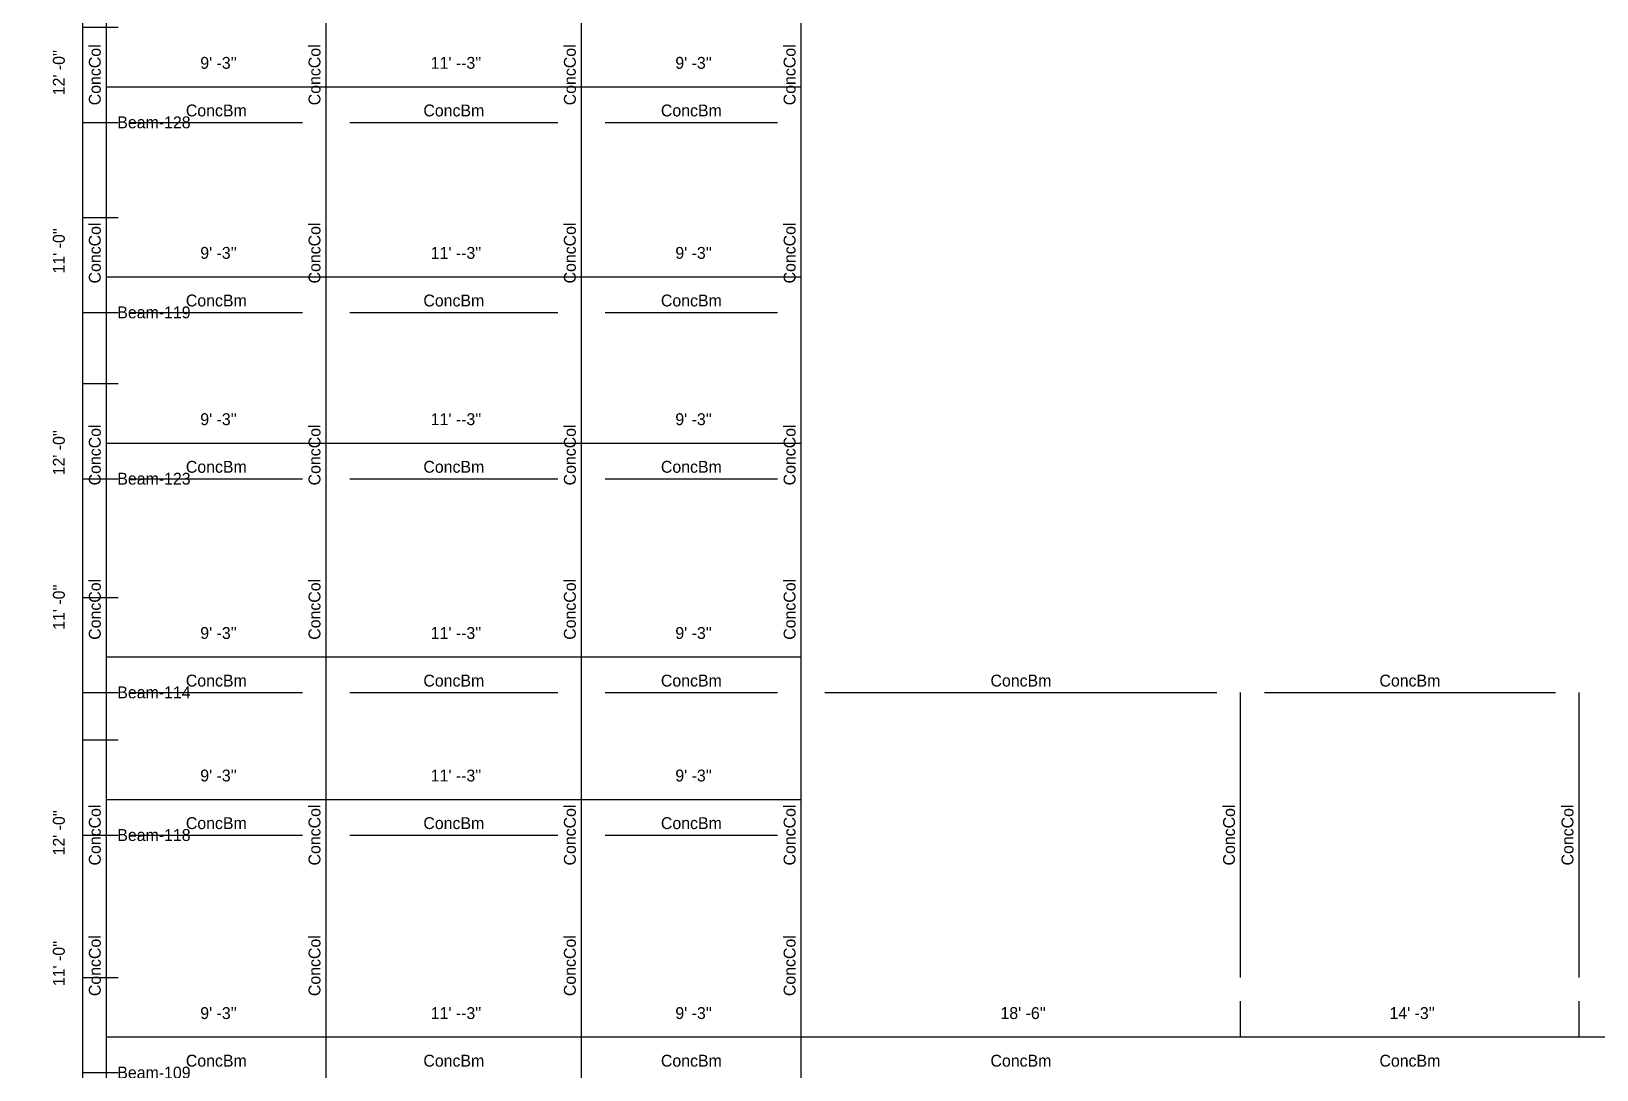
# Model space of a CAD drawing. Extents: x -38 to 2998, y -195 to 11529.
# Drawn here: x -38 to 753, y 3841 to 4366 of the extents above; entities that cross this region are included whole.
import ezdxf
from ezdxf.enums import TextEntityAlignment as Align

# ---------------------------------------------------------------- set-up
doc = ezdxf.new("R2010")
doc.units = 0
doc.header["$MEASUREMENT"] = 0
doc.layers.get('0').update_dxf_attribs({"linetype": 'CONTINUOUS'})
for name, color, linetype in [('CENTERLINES', 7, 'CONTINUOUS'), ('DIMENSIONS', 4, 'CONTINUOUS'), ('TEXT', 5, 'CONTINUOUS')]:
    doc.layers.add(name, color=color, linetype=linetype)
doc.dimstyles.get("Standard").update_dxf_attribs({"dimtxt": 0.18, "dimasz": 0.18, "dimexe": 0.18, "dimexo": 0.0625, "dimgap": 0.09, "dimtad": 0, "dimtih": 1, "dimtoh": 1, "dimdec": 4, "dimzin": 0, "dimtxsty": 'STANDARD', "dimcen": 0.09, "dimazin": 3, "dimtfac": 1, "dimtdec": 4, "dimtofl": 0, "dimtmove": 0, "dimatfit": 3, "dimtolj": 1, "dimtzin": 0})

# ---------------------------------------------------------------- blocks, each defined once
blk = doc.blocks.new('*D1267')
at = {"color": 1, "linetype": 'BYBLOCK'}
for points in [[(-8.29, 3836.29), (-7.23, 3835.23), (-16.77, 3844.77), (-15.71, 3843.71)], [(-8.29, 3692.29), (-7.23, 3691.23), (-16.77, 3700.77), (-15.71, 3699.71)]]:
    blk.add_solid(points, dxfattribs=at)
at = {"layer": 'DIMENSIONS', "color": 9, "linetype": 'BYBLOCK'}
for p, q in [((-12, 3840), (6, 3840)), ((-12, 3696), (6, 3696))]:
    blk.add_line(p, q, dxfattribs=at)
at = {"layer": 'DIMENSIONS', "color": 0, "linetype": 'BYBLOCK'}
blk.add_line((-12, 3696), (-12, 3840), dxfattribs=at)
at = {"layer": 'DIMENSIONS', "color": 0, "linetype": 'BYBLOCK', "insert": (-24, 3768), "char_height": 6, "attachment_point": 5, "rotation": 90}
blk.add_mtext("\\A1; 12' -0''", dxfattribs=at)
blk = doc.blocks.new('*D1268')
at = {"color": 1, "linetype": 'BYBLOCK'}
for points in [[(4.77, 3862.77), (3.71, 3861.71), (-3.71, 3854.29), (-4.77, 3853.23)], [(115.77, 3862.77), (114.71, 3861.71), (107.29, 3854.29), (106.23, 3853.23)]]:
    blk.add_solid(points, dxfattribs=at)
at = {"layer": 'DIMENSIONS', "color": 9, "linetype": 'BYBLOCK'}
for p, q in [((0, 3858), (0, 3876)), ((111, 3858), (111, 3876))]:
    blk.add_line(p, q, dxfattribs=at)
at = {"layer": 'DIMENSIONS', "color": 0, "linetype": 'BYBLOCK'}
blk.add_line((0, 3858), (111, 3858), dxfattribs=at)
at = {"layer": 'DIMENSIONS', "color": 0, "linetype": 'BYBLOCK', "insert": (55.5, 3870), "char_height": 6, "attachment_point": 5}
blk.add_mtext("\\A1; 9' -3''", dxfattribs=at)
blk = doc.blocks.new('*D1269')
at = {"color": 1, "linetype": 'BYBLOCK'}
for points in [[(115.77, 3862.77), (114.71, 3861.71), (107.29, 3854.29), (106.23, 3853.23)], [(244.77, 3862.77), (243.71, 3861.71), (236.29, 3854.29), (235.23, 3853.23)]]:
    blk.add_solid(points, dxfattribs=at)
at = {"layer": 'DIMENSIONS', "color": 9, "linetype": 'BYBLOCK'}
for p, q in [((111, 3858), (111, 3876)), ((240, 3858), (240, 3876))]:
    blk.add_line(p, q, dxfattribs=at)
at = {"layer": 'DIMENSIONS', "color": 0, "linetype": 'BYBLOCK'}
blk.add_line((111, 3858), (240, 3858), dxfattribs=at)
at = {"layer": 'DIMENSIONS', "color": 0, "linetype": 'BYBLOCK', "insert": (175.5, 3870), "char_height": 6, "attachment_point": 5}
blk.add_mtext("\\A1; 11' --3''", dxfattribs=at)
blk = doc.blocks.new('*D1270')
at = {"color": 1, "linetype": 'BYBLOCK'}
for points in [[(244.77, 3862.77), (243.71, 3861.71), (236.29, 3854.29), (235.23, 3853.23)], [(355.77, 3862.77), (354.71, 3861.71), (347.29, 3854.29), (346.23, 3853.23)]]:
    blk.add_solid(points, dxfattribs=at)
at = {"layer": 'DIMENSIONS', "color": 9, "linetype": 'BYBLOCK'}
for p, q in [((240, 3858), (240, 3876)), ((351, 3858), (351, 3876))]:
    blk.add_line(p, q, dxfattribs=at)
at = {"layer": 'DIMENSIONS', "color": 0, "linetype": 'BYBLOCK'}
blk.add_line((240, 3858), (351, 3858), dxfattribs=at)
at = {"layer": 'DIMENSIONS', "color": 0, "linetype": 'BYBLOCK', "insert": (295.5, 3870), "char_height": 6, "attachment_point": 5}
blk.add_mtext("\\A1; 9' -3''", dxfattribs=at)
blk = doc.blocks.new('*D1271')
at = {"color": 1, "linetype": 'BYBLOCK'}
for points in [[(355.77, 3862.77), (354.71, 3861.71), (347.29, 3854.29), (346.23, 3853.23)], [(577.77, 3862.77), (576.71, 3861.71), (569.29, 3854.29), (568.23, 3853.23)]]:
    blk.add_solid(points, dxfattribs=at)
at = {"layer": 'DIMENSIONS', "color": 9, "linetype": 'BYBLOCK'}
for p, q in [((351, 3858), (351, 3876)), ((573, 3858), (573, 3876))]:
    blk.add_line(p, q, dxfattribs=at)
at = {"layer": 'DIMENSIONS', "color": 0, "linetype": 'BYBLOCK'}
blk.add_line((351, 3858), (573, 3858), dxfattribs=at)
at = {"layer": 'DIMENSIONS', "color": 0, "linetype": 'BYBLOCK', "insert": (462, 3870), "char_height": 6, "attachment_point": 5}
blk.add_mtext("\\A1; 18' -6''", dxfattribs=at)
blk = doc.blocks.new('*D1272')
at = {"color": 1, "linetype": 'BYBLOCK'}
for points in [[(577.77, 3862.77), (576.71, 3861.71), (569.29, 3854.29), (568.23, 3853.23)], [(748.77, 3862.77), (747.71, 3861.71), (740.29, 3854.29), (739.23, 3853.23)]]:
    blk.add_solid(points, dxfattribs=at)
at = {"layer": 'DIMENSIONS', "color": 9, "linetype": 'BYBLOCK'}
for p, q in [((573, 3858), (573, 3876)), ((744, 3858), (744, 3876))]:
    blk.add_line(p, q, dxfattribs=at)
at = {"layer": 'DIMENSIONS', "color": 0, "linetype": 'BYBLOCK'}
blk.add_line((573, 3858), (744, 3858), dxfattribs=at)
at = {"layer": 'DIMENSIONS', "color": 0, "linetype": 'BYBLOCK', "insert": (658.5, 3870), "char_height": 6, "attachment_point": 5}
blk.add_mtext("\\A1; 14' -3''", dxfattribs=at)
blk = doc.blocks.new('*D1273')
at = {"color": 1, "linetype": 'BYBLOCK'}
for points in [[(748.77, 3862.77), (747.71, 3861.71), (740.29, 3854.29), (739.23, 3853.23)], [(919.77, 3862.77), (918.71, 3861.71), (911.29, 3854.29), (910.23, 3853.23)]]:
    blk.add_solid(points, dxfattribs=at)
at = {"layer": 'DIMENSIONS', "color": 9, "linetype": 'BYBLOCK'}
for p, q in [((744, 3858), (744, 3876)), ((915, 3858), (915, 3876))]:
    blk.add_line(p, q, dxfattribs=at)
at = {"layer": 'DIMENSIONS', "color": 0, "linetype": 'BYBLOCK'}
blk.add_line((744, 3858), (915, 3858), dxfattribs=at)
at = {"layer": 'DIMENSIONS', "color": 0, "linetype": 'BYBLOCK', "insert": (829.5, 3870), "char_height": 6, "attachment_point": 5}
blk.add_mtext("\\A1; 14' -3''", dxfattribs=at)
blk = doc.blocks.new('*D1283')
at = {"color": 1, "linetype": 'BYBLOCK'}
for points in [[(-8.29, 4028.29), (-7.23, 4027.23), (-16.77, 4036.77), (-15.71, 4035.71)], [(-8.29, 3884.29), (-7.23, 3883.23), (-16.77, 3892.77), (-15.71, 3891.71)]]:
    blk.add_solid(points, dxfattribs=at)
at = {"layer": 'DIMENSIONS', "color": 9, "linetype": 'BYBLOCK'}
for p, q in [((-12, 4032), (6, 4032)), ((-12, 3888), (6, 3888))]:
    blk.add_line(p, q, dxfattribs=at)
at = {"layer": 'DIMENSIONS', "color": 0, "linetype": 'BYBLOCK'}
blk.add_line((-12, 3888), (-12, 4032), dxfattribs=at)
at = {"layer": 'DIMENSIONS', "color": 0, "linetype": 'BYBLOCK', "insert": (-24, 3960), "char_height": 6, "attachment_point": 5, "rotation": 90}
blk.add_mtext("\\A1; 12' -0''", dxfattribs=at)
blk = doc.blocks.new('*D1284')
at = {"color": 1, "linetype": 'BYBLOCK'}
for points in [[(4.77, 4054.77), (3.71, 4053.71), (-3.71, 4046.29), (-4.77, 4045.23)], [(115.77, 4054.77), (114.71, 4053.71), (107.29, 4046.29), (106.23, 4045.23)]]:
    blk.add_solid(points, dxfattribs=at)
at = {"layer": 'DIMENSIONS', "color": 9, "linetype": 'BYBLOCK'}
for p, q in [((0, 4050), (0, 4068)), ((111, 4050), (111, 4068))]:
    blk.add_line(p, q, dxfattribs=at)
at = {"layer": 'DIMENSIONS', "color": 0, "linetype": 'BYBLOCK'}
blk.add_line((0, 4050), (111, 4050), dxfattribs=at)
at = {"layer": 'DIMENSIONS', "color": 0, "linetype": 'BYBLOCK', "insert": (55.5, 4062), "char_height": 6, "attachment_point": 5}
blk.add_mtext("\\A1; 9' -3''", dxfattribs=at)
blk = doc.blocks.new('*D1285')
at = {"color": 1, "linetype": 'BYBLOCK'}
for points in [[(115.77, 4054.77), (114.71, 4053.71), (107.29, 4046.29), (106.23, 4045.23)], [(244.77, 4054.77), (243.71, 4053.71), (236.29, 4046.29), (235.23, 4045.23)]]:
    blk.add_solid(points, dxfattribs=at)
at = {"layer": 'DIMENSIONS', "color": 9, "linetype": 'BYBLOCK'}
for p, q in [((111, 4050), (111, 4068)), ((240, 4050), (240, 4068))]:
    blk.add_line(p, q, dxfattribs=at)
at = {"layer": 'DIMENSIONS', "color": 0, "linetype": 'BYBLOCK'}
blk.add_line((111, 4050), (240, 4050), dxfattribs=at)
at = {"layer": 'DIMENSIONS', "color": 0, "linetype": 'BYBLOCK', "insert": (175.5, 4062), "char_height": 6, "attachment_point": 5}
blk.add_mtext("\\A1; 11' --3''", dxfattribs=at)
blk = doc.blocks.new('*D1286')
at = {"color": 1, "linetype": 'BYBLOCK'}
for points in [[(244.77, 4054.77), (243.71, 4053.71), (236.29, 4046.29), (235.23, 4045.23)], [(355.77, 4054.77), (354.71, 4053.71), (347.29, 4046.29), (346.23, 4045.23)]]:
    blk.add_solid(points, dxfattribs=at)
at = {"layer": 'DIMENSIONS', "color": 9, "linetype": 'BYBLOCK'}
for p, q in [((240, 4050), (240, 4068)), ((351, 4050), (351, 4068))]:
    blk.add_line(p, q, dxfattribs=at)
at = {"layer": 'DIMENSIONS', "color": 0, "linetype": 'BYBLOCK'}
blk.add_line((240, 4050), (351, 4050), dxfattribs=at)
at = {"layer": 'DIMENSIONS', "color": 0, "linetype": 'BYBLOCK', "insert": (295.5, 4062), "char_height": 6, "attachment_point": 5}
blk.add_mtext("\\A1; 9' -3''", dxfattribs=at)
blk = doc.blocks.new('*D1287')
at = {"color": 1, "linetype": 'BYBLOCK'}
for points in [[(-8.29, 4220.29), (-7.23, 4219.23), (-16.77, 4228.77), (-15.71, 4227.71)], [(-8.29, 4076.29), (-7.23, 4075.23), (-16.77, 4084.77), (-15.71, 4083.71)]]:
    blk.add_solid(points, dxfattribs=at)
at = {"layer": 'DIMENSIONS', "color": 9, "linetype": 'BYBLOCK'}
for p, q in [((-12, 4224), (6, 4224)), ((-12, 4080), (6, 4080))]:
    blk.add_line(p, q, dxfattribs=at)
at = {"layer": 'DIMENSIONS', "color": 0, "linetype": 'BYBLOCK'}
blk.add_line((-12, 4080), (-12, 4224), dxfattribs=at)
at = {"layer": 'DIMENSIONS', "color": 0, "linetype": 'BYBLOCK', "insert": (-24, 4152), "char_height": 6, "attachment_point": 5, "rotation": 90}
blk.add_mtext("\\A1; 12' -0''", dxfattribs=at)
blk = doc.blocks.new('*D1288')
at = {"color": 1, "linetype": 'BYBLOCK'}
for points in [[(4.77, 4246.77), (3.71, 4245.71), (-3.71, 4238.29), (-4.77, 4237.23)], [(115.77, 4246.77), (114.71, 4245.71), (107.29, 4238.29), (106.23, 4237.23)]]:
    blk.add_solid(points, dxfattribs=at)
at = {"layer": 'DIMENSIONS', "color": 9, "linetype": 'BYBLOCK'}
for p, q in [((0, 4242), (0, 4260)), ((111, 4242), (111, 4260))]:
    blk.add_line(p, q, dxfattribs=at)
at = {"layer": 'DIMENSIONS', "color": 0, "linetype": 'BYBLOCK'}
blk.add_line((0, 4242), (111, 4242), dxfattribs=at)
at = {"layer": 'DIMENSIONS', "color": 0, "linetype": 'BYBLOCK', "insert": (55.5, 4254), "char_height": 6, "attachment_point": 5}
blk.add_mtext("\\A1; 9' -3''", dxfattribs=at)
blk = doc.blocks.new('*D1289')
at = {"color": 1, "linetype": 'BYBLOCK'}
for points in [[(115.77, 4246.77), (114.71, 4245.71), (107.29, 4238.29), (106.23, 4237.23)], [(244.77, 4246.77), (243.71, 4245.71), (236.29, 4238.29), (235.23, 4237.23)]]:
    blk.add_solid(points, dxfattribs=at)
at = {"layer": 'DIMENSIONS', "color": 9, "linetype": 'BYBLOCK'}
for p, q in [((111, 4242), (111, 4260)), ((240, 4242), (240, 4260))]:
    blk.add_line(p, q, dxfattribs=at)
at = {"layer": 'DIMENSIONS', "color": 0, "linetype": 'BYBLOCK'}
blk.add_line((111, 4242), (240, 4242), dxfattribs=at)
at = {"layer": 'DIMENSIONS', "color": 0, "linetype": 'BYBLOCK', "insert": (175.5, 4254), "char_height": 6, "attachment_point": 5}
blk.add_mtext("\\A1; 11' --3''", dxfattribs=at)
blk = doc.blocks.new('*D1290')
at = {"color": 1, "linetype": 'BYBLOCK'}
for points in [[(244.77, 4246.77), (243.71, 4245.71), (236.29, 4238.29), (235.23, 4237.23)], [(355.77, 4246.77), (354.71, 4245.71), (347.29, 4238.29), (346.23, 4237.23)]]:
    blk.add_solid(points, dxfattribs=at)
at = {"layer": 'DIMENSIONS', "color": 9, "linetype": 'BYBLOCK'}
for p, q in [((240, 4242), (240, 4260)), ((351, 4242), (351, 4260))]:
    blk.add_line(p, q, dxfattribs=at)
at = {"layer": 'DIMENSIONS', "color": 0, "linetype": 'BYBLOCK'}
blk.add_line((240, 4242), (351, 4242), dxfattribs=at)
at = {"layer": 'DIMENSIONS', "color": 0, "linetype": 'BYBLOCK', "insert": (295.5, 4254), "char_height": 6, "attachment_point": 5}
blk.add_mtext("\\A1; 9' -3''", dxfattribs=at)
blk = doc.blocks.new('*D1291')
at = {"color": 1, "linetype": 'BYBLOCK'}
for points in [[(-8.29, 4412.29), (-7.23, 4411.23), (-16.77, 4420.77), (-15.71, 4419.71)], [(-8.29, 4268.29), (-7.23, 4267.23), (-16.77, 4276.77), (-15.71, 4275.71)]]:
    blk.add_solid(points, dxfattribs=at)
at = {"layer": 'DIMENSIONS', "color": 9, "linetype": 'BYBLOCK'}
for p, q in [((-12, 4416), (6, 4416)), ((-12, 4272), (6, 4272))]:
    blk.add_line(p, q, dxfattribs=at)
at = {"layer": 'DIMENSIONS', "color": 0, "linetype": 'BYBLOCK'}
blk.add_line((-12, 4272), (-12, 4416), dxfattribs=at)
at = {"layer": 'DIMENSIONS', "color": 0, "linetype": 'BYBLOCK', "insert": (-24, 4344), "char_height": 6, "attachment_point": 5, "rotation": 90}
blk.add_mtext("\\A1; 12' -0''", dxfattribs=at)
blk = doc.blocks.new('*D1757')
at = {"color": 1, "linetype": 'BYBLOCK'}
for points in [[(-8.29, 3956.29), (-7.23, 3955.23), (-16.77, 3964.77), (-15.71, 3963.71)], [(-8.29, 3824.29), (-7.23, 3823.23), (-16.77, 3832.77), (-15.71, 3831.71)]]:
    blk.add_solid(points, dxfattribs=at)
at = {"layer": 'DIMENSIONS', "color": 9, "linetype": 'BYBLOCK'}
for p, q in [((-12, 3960), (6, 3960)), ((-12, 3828), (6, 3828))]:
    blk.add_line(p, q, dxfattribs=at)
at = {"layer": 'DIMENSIONS', "color": 0, "linetype": 'BYBLOCK'}
blk.add_line((-12, 3828), (-12, 3960), dxfattribs=at)
at = {"layer": 'DIMENSIONS', "color": 0, "linetype": 'BYBLOCK', "insert": (-24, 3894), "char_height": 6, "attachment_point": 5, "rotation": 90}
blk.add_mtext("\\A1; 11' -0''", dxfattribs=at)
blk = doc.blocks.new('*D1758')
at = {"color": 1, "linetype": 'BYBLOCK'}
for points in [[(4.77, 3982.77), (3.71, 3981.71), (-3.71, 3974.29), (-4.77, 3973.23)], [(115.77, 3982.77), (114.71, 3981.71), (107.29, 3974.29), (106.23, 3973.23)]]:
    blk.add_solid(points, dxfattribs=at)
at = {"layer": 'DIMENSIONS', "color": 9, "linetype": 'BYBLOCK'}
for p, q in [((0, 3978), (0, 3996)), ((111, 3978), (111, 3996))]:
    blk.add_line(p, q, dxfattribs=at)
at = {"layer": 'DIMENSIONS', "color": 0, "linetype": 'BYBLOCK'}
blk.add_line((0, 3978), (111, 3978), dxfattribs=at)
at = {"layer": 'DIMENSIONS', "color": 0, "linetype": 'BYBLOCK', "insert": (55.5, 3990), "char_height": 6, "attachment_point": 5}
blk.add_mtext("\\A1; 9' -3''", dxfattribs=at)
blk = doc.blocks.new('*D1759')
at = {"color": 1, "linetype": 'BYBLOCK'}
for points in [[(115.77, 3982.77), (114.71, 3981.71), (107.29, 3974.29), (106.23, 3973.23)], [(244.77, 3982.77), (243.71, 3981.71), (236.29, 3974.29), (235.23, 3973.23)]]:
    blk.add_solid(points, dxfattribs=at)
at = {"layer": 'DIMENSIONS', "color": 9, "linetype": 'BYBLOCK'}
for p, q in [((111, 3978), (111, 3996)), ((240, 3978), (240, 3996))]:
    blk.add_line(p, q, dxfattribs=at)
at = {"layer": 'DIMENSIONS', "color": 0, "linetype": 'BYBLOCK'}
blk.add_line((111, 3978), (240, 3978), dxfattribs=at)
at = {"layer": 'DIMENSIONS', "color": 0, "linetype": 'BYBLOCK', "insert": (175.5, 3990), "char_height": 6, "attachment_point": 5}
blk.add_mtext("\\A1; 11' --3''", dxfattribs=at)
blk = doc.blocks.new('*D1760')
at = {"color": 1, "linetype": 'BYBLOCK'}
for points in [[(244.77, 3982.77), (243.71, 3981.71), (236.29, 3974.29), (235.23, 3973.23)], [(355.77, 3982.77), (354.71, 3981.71), (347.29, 3974.29), (346.23, 3973.23)]]:
    blk.add_solid(points, dxfattribs=at)
at = {"layer": 'DIMENSIONS', "color": 9, "linetype": 'BYBLOCK'}
for p, q in [((240, 3978), (240, 3996)), ((351, 3978), (351, 3996))]:
    blk.add_line(p, q, dxfattribs=at)
at = {"layer": 'DIMENSIONS', "color": 0, "linetype": 'BYBLOCK'}
blk.add_line((240, 3978), (351, 3978), dxfattribs=at)
at = {"layer": 'DIMENSIONS', "color": 0, "linetype": 'BYBLOCK', "insert": (295.5, 3990), "char_height": 6, "attachment_point": 5}
blk.add_mtext("\\A1; 9' -3''", dxfattribs=at)
blk = doc.blocks.new('*D1761')
at = {"color": 1, "linetype": 'BYBLOCK'}
for points in [[(-8.29, 4136.29), (-7.23, 4135.23), (-16.77, 4144.77), (-15.71, 4143.71)], [(-8.29, 4004.29), (-7.23, 4003.23), (-16.77, 4012.77), (-15.71, 4011.71)]]:
    blk.add_solid(points, dxfattribs=at)
at = {"layer": 'DIMENSIONS', "color": 9, "linetype": 'BYBLOCK'}
for p, q in [((-12, 4140), (6, 4140)), ((-12, 4008), (6, 4008))]:
    blk.add_line(p, q, dxfattribs=at)
at = {"layer": 'DIMENSIONS', "color": 0, "linetype": 'BYBLOCK'}
blk.add_line((-12, 4008), (-12, 4140), dxfattribs=at)
at = {"layer": 'DIMENSIONS', "color": 0, "linetype": 'BYBLOCK', "insert": (-24, 4074), "char_height": 6, "attachment_point": 5, "rotation": 90}
blk.add_mtext("\\A1; 11' -0''", dxfattribs=at)
blk = doc.blocks.new('*D1762')
at = {"color": 1, "linetype": 'BYBLOCK'}
for points in [[(4.77, 4162.77), (3.71, 4161.71), (-3.71, 4154.29), (-4.77, 4153.23)], [(115.77, 4162.77), (114.71, 4161.71), (107.29, 4154.29), (106.23, 4153.23)]]:
    blk.add_solid(points, dxfattribs=at)
at = {"layer": 'DIMENSIONS', "color": 9, "linetype": 'BYBLOCK'}
for p, q in [((0, 4158), (0, 4176)), ((111, 4158), (111, 4176))]:
    blk.add_line(p, q, dxfattribs=at)
at = {"layer": 'DIMENSIONS', "color": 0, "linetype": 'BYBLOCK'}
blk.add_line((0, 4158), (111, 4158), dxfattribs=at)
at = {"layer": 'DIMENSIONS', "color": 0, "linetype": 'BYBLOCK', "insert": (55.5, 4170), "char_height": 6, "attachment_point": 5}
blk.add_mtext("\\A1; 9' -3''", dxfattribs=at)
blk = doc.blocks.new('*D1763')
at = {"color": 1, "linetype": 'BYBLOCK'}
for points in [[(115.77, 4162.77), (114.71, 4161.71), (107.29, 4154.29), (106.23, 4153.23)], [(244.77, 4162.77), (243.71, 4161.71), (236.29, 4154.29), (235.23, 4153.23)]]:
    blk.add_solid(points, dxfattribs=at)
at = {"layer": 'DIMENSIONS', "color": 9, "linetype": 'BYBLOCK'}
for p, q in [((111, 4158), (111, 4176)), ((240, 4158), (240, 4176))]:
    blk.add_line(p, q, dxfattribs=at)
at = {"layer": 'DIMENSIONS', "color": 0, "linetype": 'BYBLOCK'}
blk.add_line((111, 4158), (240, 4158), dxfattribs=at)
at = {"layer": 'DIMENSIONS', "color": 0, "linetype": 'BYBLOCK', "insert": (175.5, 4170), "char_height": 6, "attachment_point": 5}
blk.add_mtext("\\A1; 11' --3''", dxfattribs=at)
blk = doc.blocks.new('*D1764')
at = {"color": 1, "linetype": 'BYBLOCK'}
for points in [[(244.77, 4162.77), (243.71, 4161.71), (236.29, 4154.29), (235.23, 4153.23)], [(355.77, 4162.77), (354.71, 4161.71), (347.29, 4154.29), (346.23, 4153.23)]]:
    blk.add_solid(points, dxfattribs=at)
at = {"layer": 'DIMENSIONS', "color": 9, "linetype": 'BYBLOCK'}
for p, q in [((240, 4158), (240, 4176)), ((351, 4158), (351, 4176))]:
    blk.add_line(p, q, dxfattribs=at)
at = {"layer": 'DIMENSIONS', "color": 0, "linetype": 'BYBLOCK'}
blk.add_line((240, 4158), (351, 4158), dxfattribs=at)
at = {"layer": 'DIMENSIONS', "color": 0, "linetype": 'BYBLOCK', "insert": (295.5, 4170), "char_height": 6, "attachment_point": 5}
blk.add_mtext("\\A1; 9' -3''", dxfattribs=at)
blk = doc.blocks.new('*D1765')
at = {"color": 1, "linetype": 'BYBLOCK'}
for points in [[(-8.29, 4316.29), (-7.23, 4315.23), (-16.77, 4324.77), (-15.71, 4323.71)], [(-8.29, 4184.29), (-7.23, 4183.23), (-16.77, 4192.77), (-15.71, 4191.71)]]:
    blk.add_solid(points, dxfattribs=at)
at = {"layer": 'DIMENSIONS', "color": 9, "linetype": 'BYBLOCK'}
for p, q in [((-12, 4320), (6, 4320)), ((-12, 4188), (6, 4188))]:
    blk.add_line(p, q, dxfattribs=at)
at = {"layer": 'DIMENSIONS', "color": 0, "linetype": 'BYBLOCK'}
blk.add_line((-12, 4188), (-12, 4320), dxfattribs=at)
at = {"layer": 'DIMENSIONS', "color": 0, "linetype": 'BYBLOCK', "insert": (-24, 4254), "char_height": 6, "attachment_point": 5, "rotation": 90}
blk.add_mtext("\\A1; 11' -0''", dxfattribs=at)
blk = doc.blocks.new('*D1766')
at = {"color": 1, "linetype": 'BYBLOCK'}
for points in [[(4.77, 4342.77), (3.71, 4341.71), (-3.71, 4334.29), (-4.77, 4333.23)], [(115.77, 4342.77), (114.71, 4341.71), (107.29, 4334.29), (106.23, 4333.23)]]:
    blk.add_solid(points, dxfattribs=at)
at = {"layer": 'DIMENSIONS', "color": 9, "linetype": 'BYBLOCK'}
for p, q in [((0, 4338), (0, 4356)), ((111, 4338), (111, 4356))]:
    blk.add_line(p, q, dxfattribs=at)
at = {"layer": 'DIMENSIONS', "color": 0, "linetype": 'BYBLOCK'}
blk.add_line((0, 4338), (111, 4338), dxfattribs=at)
at = {"layer": 'DIMENSIONS', "color": 0, "linetype": 'BYBLOCK', "insert": (55.5, 4350), "char_height": 6, "attachment_point": 5}
blk.add_mtext("\\A1; 9' -3''", dxfattribs=at)
blk = doc.blocks.new('*D1767')
at = {"color": 1, "linetype": 'BYBLOCK'}
for points in [[(115.77, 4342.77), (114.71, 4341.71), (107.29, 4334.29), (106.23, 4333.23)], [(244.77, 4342.77), (243.71, 4341.71), (236.29, 4334.29), (235.23, 4333.23)]]:
    blk.add_solid(points, dxfattribs=at)
at = {"layer": 'DIMENSIONS', "color": 9, "linetype": 'BYBLOCK'}
for p, q in [((111, 4338), (111, 4356)), ((240, 4338), (240, 4356))]:
    blk.add_line(p, q, dxfattribs=at)
at = {"layer": 'DIMENSIONS', "color": 0, "linetype": 'BYBLOCK'}
blk.add_line((111, 4338), (240, 4338), dxfattribs=at)
at = {"layer": 'DIMENSIONS', "color": 0, "linetype": 'BYBLOCK', "insert": (175.5, 4350), "char_height": 6, "attachment_point": 5}
blk.add_mtext("\\A1; 11' --3''", dxfattribs=at)
blk = doc.blocks.new('*D1768')
at = {"color": 1, "linetype": 'BYBLOCK'}
for points in [[(244.77, 4342.77), (243.71, 4341.71), (236.29, 4334.29), (235.23, 4333.23)], [(355.77, 4342.77), (354.71, 4341.71), (347.29, 4334.29), (346.23, 4333.23)]]:
    blk.add_solid(points, dxfattribs=at)
at = {"layer": 'DIMENSIONS', "color": 9, "linetype": 'BYBLOCK'}
for p, q in [((240, 4338), (240, 4356)), ((351, 4338), (351, 4356))]:
    blk.add_line(p, q, dxfattribs=at)
at = {"layer": 'DIMENSIONS', "color": 0, "linetype": 'BYBLOCK'}
blk.add_line((240, 4338), (351, 4338), dxfattribs=at)
at = {"layer": 'DIMENSIONS', "color": 0, "linetype": 'BYBLOCK', "insert": (295.5, 4350), "char_height": 6, "attachment_point": 5}
blk.add_mtext("\\A1; 9' -3''", dxfattribs=at)
blk = doc.blocks.new('*D1769')
at = {"color": 1, "linetype": 'BYBLOCK'}
for points in [[(-8.29, 4496.29), (-7.23, 4495.23), (-16.77, 4504.77), (-15.71, 4503.71)], [(-8.29, 4364.29), (-7.23, 4363.23), (-16.77, 4372.77), (-15.71, 4371.71)]]:
    blk.add_solid(points, dxfattribs=at)
at = {"layer": 'DIMENSIONS', "color": 9, "linetype": 'BYBLOCK'}
for p, q in [((-12, 4500), (6, 4500)), ((-12, 4368), (6, 4368))]:
    blk.add_line(p, q, dxfattribs=at)
at = {"layer": 'DIMENSIONS', "color": 0, "linetype": 'BYBLOCK'}
blk.add_line((-12, 4368), (-12, 4500), dxfattribs=at)
at = {"layer": 'DIMENSIONS', "color": 0, "linetype": 'BYBLOCK', "insert": (-24, 4434), "char_height": 6, "attachment_point": 5, "rotation": 90}
blk.add_mtext("\\A1; 11' -0''", dxfattribs=at)

msp = doc.modelspace()

# ---------------------------------------------------------------- linework, layer by layer
at = {"layer": 'CENTERLINES', "color": 0, "linetype": 'CONTINUOUS'}
for p, q in [((0, 4272), (0, 4416)), ((111, 4272), (111, 4416)), ((240, 4272), (240, 4416)), ((351, 4272), (351, 4416)), ((0, 4188), (0, 4320)), ((12, 4320), (99, 4320)), ((111, 4188), (111, 4320)), ((123, 4320), (228, 4320)), ((240, 4188), (240, 4320)), ((252, 4320), (339, 4320)), ((351, 4188), (351, 4320)), ((0, 4080), (0, 4224)), ((12, 4224), (99, 4224)), ((111, 4080), (111, 4224)), ((123, 4224), (228, 4224)), ((240, 4080), (240, 4224)), ((252, 4224), (339, 4224)), ((351, 4080), (351, 4224)), ((0, 4008), (0, 4140)), ((12, 4140), (99, 4140)), ((111, 4008), (111, 4140)), ((123, 4140), (228, 4140)), ((240, 4008), (240, 4140)), ((252, 4140), (339, 4140)), ((351, 4008), (351, 4140)), ((0, 3888), (0, 4032)), ((12, 4032), (99, 4032)), ((111, 3888), (111, 4032)), ((123, 4032), (228, 4032)), ((240, 3888), (240, 4032)), ((252, 4032), (339, 4032)), ((351, 3888), (351, 4032)), ((363, 4032), (561, 4032)), ((573, 3888), (573, 4032)), ((585, 4032), (732, 4032)), ((744, 3888), (744, 4032)), ((0, 3828), (0, 3960)), ((12, 3960), (99, 3960)), ((111, 3828), (111, 3960)), ((123, 3960), (228, 3960)), ((240, 3828), (240, 3960)), ((252, 3960), (339, 3960)), ((351, 3828), (351, 3960))]:
    msp.add_line(p, q, dxfattribs=at)

# ---------------------------------------------------------------- texts
at = {"layer": 'TEXT', "color": 0}
for p in [(-6, 4344), (105, 4344), (234, 4344), (345, 4344), (-6, 4254), (105, 4254), (234, 4254), (345, 4254), (-6, 4152), (105, 4152), (234, 4152), (345, 4152), (-6, 4074), (105, 4074), (234, 4074), (345, 4074), (-6, 3960), (105, 3960), (234, 3960), (345, 3960), (567, 3960), (738, 3960), (-6, 3894), (105, 3894), (234, 3894), (345, 3894)]:
    msp.add_text('ConcCol', height=6, rotation=90, dxfattribs=at).set_placement(p, align=Align.MIDDLE)
for s, p in [('ConcBm', (55.5, 4326)), ('ConcBm', (175.5, 4326)), ('ConcBm', (295.5, 4326)), ('Beam-128', (24, 4320)), ('ConcBm', (55.5, 4230)), ('ConcBm', (175.5, 4230)), ('ConcBm', (295.5, 4230)), ('Beam-119', (24, 4224)), ('ConcBm', (55.5, 4146)), ('ConcBm', (175.5, 4146)), ('ConcBm', (295.5, 4146)), ('Beam-123', (24, 4140)), ('Beam-114', (24, 4032)), ('ConcBm', (55.5, 4038)), ('ConcBm', (175.5, 4038)), ('ConcBm', (295.5, 4038)), ('ConcBm', (462, 4038)), ('ConcBm', (658.5, 4038)), ('Beam-118', (24, 3960)), ('ConcBm', (55.5, 3966)), ('ConcBm', (175.5, 3966)), ('ConcBm', (295.5, 3966)), ('ConcBm', (55.5, 3846)), ('ConcBm', (175.5, 3846)), ('ConcBm', (295.5, 3846)), ('ConcBm', (462, 3846)), ('ConcBm', (658.5, 3846)), ('Beam-109', (24, 3840))]:
    msp.add_text(s, height=6, dxfattribs=at).set_placement(p, align=Align.MIDDLE)

# ---------------------------------------------------------------- dimensions: what is measured, and where the dimension line sits
at = {"layer": 'DIMENSIONS'}
for base, p1, p2, picture, middle in [((-12, 4500), (-24, 4368), (-24, 4500), '*D1769', (-24, 4434)), ((-12, 4416), (-24, 4272), (-24, 4416), '*D1291', (-24, 4344)), ((111, 4338), (0, 4326), (111, 4326), '*D1766', (55.5, 4326)), ((240, 4338), (111, 4326), (240, 4326), '*D1767', (175.5, 4326)), ((351, 4338), (240, 4326), (351, 4326), '*D1768', (295.5, 4326)), ((-12, 4320), (-24, 4188), (-24, 4320), '*D1765', (-24, 4254)), ((111, 4242), (0, 4230), (111, 4230), '*D1288', (55.5, 4230)), ((240, 4242), (111, 4230), (240, 4230), '*D1289', (175.5, 4230)), ((351, 4242), (240, 4230), (351, 4230), '*D1290', (295.5, 4230)), ((-12, 4224), (-24, 4080), (-24, 4224), '*D1287', (-24, 4152)), ((111, 4158), (0, 4146), (111, 4146), '*D1762', (55.5, 4146)), ((240, 4158), (111, 4146), (240, 4146), '*D1763', (175.5, 4146)), ((351, 4158), (240, 4146), (351, 4146), '*D1764', (295.5, 4146)), ((-12, 4140), (-24, 4008), (-24, 4140), '*D1761', (-24, 4074)), ((111, 4050), (0, 4038), (111, 4038), '*D1284', (55.5, 4038)), ((240, 4050), (111, 4038), (240, 4038), '*D1285', (175.5, 4038)), ((351, 4050), (240, 4038), (351, 4038), '*D1286', (295.5, 4038)), ((-12, 4032), (-24, 3888), (-24, 4032), '*D1283', (-24, 3960)), ((111, 3978), (0, 3966), (111, 3966), '*D1758', (55.5, 3966)), ((240, 3978), (111, 3966), (240, 3966), '*D1759', (175.5, 3966)), ((351, 3978), (240, 3966), (351, 3966), '*D1760', (295.5, 3966)), ((-12, 3960), (-24, 3828), (-24, 3960), '*D1757', (-24, 3894)), ((111, 3858), (0, 3846), (111, 3846), '*D1268', (55.5, 3846)), ((240, 3858), (111, 3846), (240, 3846), '*D1269', (175.5, 3846)), ((351, 3858), (240, 3846), (351, 3846), '*D1270', (295.5, 3846)), ((573, 3858), (351, 3846), (573, 3846), '*D1271', (462, 3846)), ((744, 3858), (573, 3846), (744, 3846), '*D1272', (658.5, 3846)), ((915, 3858), (744, 3846), (915, 3846), '*D1273', (829.5, 3846)), ((-12, 3840), (-24, 3696), (-24, 3840), '*D1267', (-24, 3768))]:
    dim = msp.add_linear_dim(base=base, p1=p1, p2=p2, dimstyle='STANDARD', dxfattribs=at)
    dim.commit()
    dim.dimension.update_dxf_attribs({"geometry": picture, "text_midpoint": middle})

doc.saveas('drawing.dxf')
